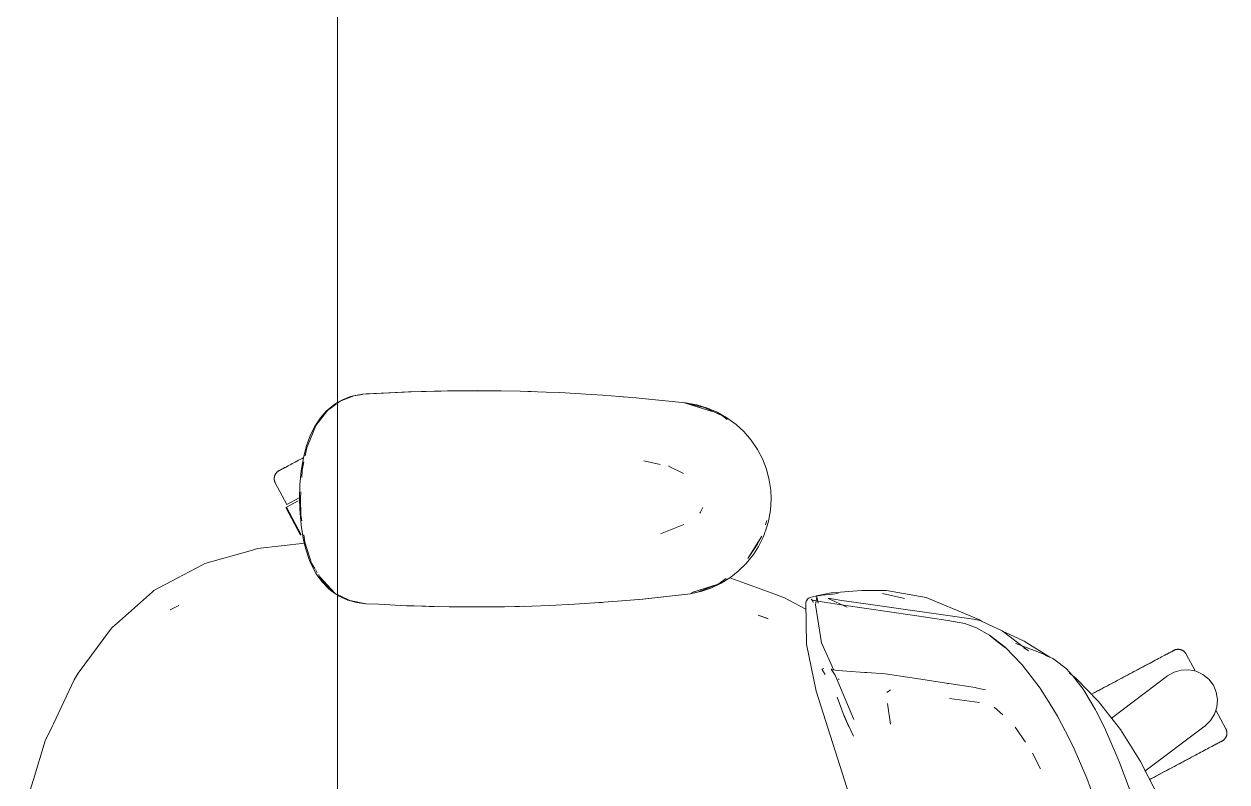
# Model space of a CAD drawing. Header units: millimetres. Extents: x 155927 to 326028, y -36033 to 97293.
# Drawn here: x 202085 to 202624, y 30883 to 31223 of the extents above; entities that cross this region are included whole.
import ezdxf

# ---------------------------------------------------------------- set-up
doc = ezdxf.new("R2010")
doc.units = ezdxf.units.MM
doc.header["$MEASUREMENT"] = 0
doc.layers.add('G-IMPT', color=8, linetype='CONTINUOUS', lineweight=9)
doc.layers.add('I-FURN', color=8, linetype='CONTINUOUS', lineweight=9)

msp = doc.modelspace()

# ---------------------------------------------------------------- linework, layer by layer
at = {"layer": 'G-IMPT'}
for p, q in [((202232.84, 31055.98), (202226.64, 31053.57)), ((202227.67, 31054.24), (202231.31, 31055.64)), ((202232.66, 31056), (202231.31, 31055.64)), ((202232.66, 31056), (202235.05, 31056.45)), ((202232.84, 31055.98), (202236.68, 31056.57)), ((202236.7, 31056.7), (202235.05, 31056.45)), ((202258.48, 31057.79), (202236.7, 31056.7)), ((202257.28, 31057.75), (202236.7, 31056.7)), ((202236.7, 31056.7), (202238.31, 31056.81)), ((202258.48, 31057.79), (202238.31, 31056.81)), ((202278.67, 31058.25), (202257.28, 31057.75)), ((202268.84, 31058.09), (202257.28, 31057.75)), ((202257.28, 31057.75), (202258.48, 31057.79)), ((202278.67, 31058.25), (202258.48, 31057.79)), ((202268.84, 31058.09), (202288.06, 31058.3)), ((202278.67, 31058.25), (202268.84, 31058.09)), ((202298.86, 31058.21), (202268.84, 31058.09)), ((202276.63, 31058.23), (202274.72, 31058.16)), ((202278.67, 31058.21), (202276.63, 31058.23)), ((202298.86, 31058.21), (202278.67, 31058.25)), ((202298.86, 31058.21), (202288.06, 31058.3)), ((202298.86, 31058.21), (202307.27, 31058.04)), ((202319.03, 31057.65), (202307.27, 31058.04)), ((202312.21, 31057.9), (202310.72, 31057.92)), ((202314.15, 31057.79), (202312.21, 31057.9)), ((202319.03, 31057.65), (202325.06, 31057.4)), ((202339.2, 31056.59), (202325.06, 31057.4)), ((202344.28, 31056.26), (202339.2, 31056.59)), ((202344.28, 31056.26), (202359.34, 31055.02)), ((202352.47, 31055.61), (202354.14, 31055.44)), ((202224.24, 31052.29), (202220.5, 31049.21)), ((202224.89, 31052.27), (202221.02, 31049.41)), ((202225.43, 31052.97), (202224.24, 31052.29)), ((202227.67, 31054.24), (202225.43, 31052.97)), ((202226.64, 31053.57), (202225.43, 31052.68)), ((202359.34, 31055.02), (202363.47, 31054.67)), ((202363.47, 31054.67), (202381.4, 31052.76)), ((202380.88, 31052.76), (202393.35, 31048.93)), ((202380.88, 31052.76), (202384.2, 31051.85)), ((202381.4, 31052.76), (202386.44, 31051.87)), ((202389.85, 31050.72), (202381.45, 31052.64)), ((202393.35, 31048.93), (202384.2, 31051.85)), ((202391.3, 31050.4), (202386.44, 31051.87)), ((202389.85, 31050.72), (202397.92, 31046.98)), ((202395.54, 31048.59), (202391.3, 31050.4)), ((202215.18, 31042.12), (202217.83, 31046.17)), ((202221.02, 31049.41), (202215.8, 31042.62)), ((202217.83, 31046.17), (202220.5, 31049.21)), ((202395.54, 31048.59), (202399.98, 31046.08)), ((202400.03, 31045.39), (202397.92, 31046.98)), ((202404.07, 31043.08), (202399.98, 31046.08)), ((202215.18, 31042.12), (202213.19, 31038.05)), ((202215.8, 31042.62), (202213.96, 31038.22)), ((202404.07, 31043.08), (202407.5, 31039.92)), ((202410.83, 31036.08), (202407.5, 31039.92)), ((202211.61, 31033.71), (202213.19, 31038.05)), ((202211.63, 31032.6), (202213.96, 31038.22)), ((202413.66, 31031.92), (202410.83, 31036.08)), ((202211.61, 31033.71), (202210.18, 31028.23)), ((202211.63, 31032.6), (202210.92, 31029.14)), ((202413.66, 31031.92), (202415.85, 31027.75)), ((202209.18, 31022.3), (202210.18, 31028.23)), ((202210.36, 31026.39), (202209.59, 31022.64)), ((202362.68, 31026.8), (202370.12, 31025.22)), ((202380.51, 31021.19), (202373.73, 31024.46)), ((202374.01, 31024.38), (202373.73, 31024.46)), ((202415.85, 31027.75), (202417.68, 31023.04)), ((202209.18, 31022.3), (202208.61, 31016.15)), ((202209.59, 31022.64), (202209.4, 31019.43)), ((202418.94, 31018.17), (202417.68, 31023.04)), ((202418.94, 31018.17), (202419.59, 31013.66)), ((202208.43, 31009.81), (202208.61, 31016.15)), ((202209, 31012.92), (202208.81, 31009.81)), ((202419.76, 31009.81), (202419.59, 31013.66)), ((202208.52, 31005.31), (202208.43, 31009.81)), ((202209.04, 31002.65), (202208.81, 31009.81)), ((202419.76, 31009.81), (202419.47, 31004.77)), ((202208.52, 31005.31), (202209.1, 30997.99)), ((202209.04, 31002.65), (202209.43, 30999.87)), ((202388.13, 31003.76), (202387.84, 31003.31)), ((202389.15, 31005.99), (202388.13, 31003.76)), ((202419.47, 31004.77), (202418.59, 30999.82)), ((202210.21, 30991.23), (202209.1, 30997.99)), ((202370.18, 30994.09), (202380.61, 30998.24)), ((202416.31, 30992.92), (202418.02, 30997.7)), ((202417.22, 30998.13), (202417.84, 31000.16)), ((202418.59, 30999.82), (202418.02, 30997.7)), ((202211.19, 30987.3), (202210.21, 30991.23)), ((202210.3, 30993.68), (202210.76, 30990.39)), ((202415.66, 30993.02), (202409.34, 30983.07)), ((202415.66, 30993.02), (202413.5, 30989.34)), ((202416.31, 30992.92), (202414.07, 30988.41)), ((202187.34, 30986.83), (202166, 30980.83)), ((202187.34, 30986.83), (202189.6, 30987.47)), ((202210.88, 30989.88), (202189.6, 30987.47)), ((202210.76, 30990.39), (202213.79, 30981)), ((202211.19, 30987.3), (202212.93, 30982.22)), ((202413.5, 30989.34), (202409.34, 30983.07)), ((202414.07, 30988.41), (202411.8, 30984.87)), ((202164.89, 30980.23), (202153.65, 30974.22)), ((202166, 30980.83), (202164.89, 30980.23)), ((202212.93, 30982.22), (202215.14, 30977.58)), ((202213.79, 30981), (202215.26, 30978.54)), ((202408.61, 30980.89), (202405.01, 30977.34)), ((202408.61, 30980.89), (202411.8, 30984.87)), ((202215.14, 30977.58), (202215.94, 30976.21)), ((202215.54, 30978.08), (202216.4, 30976.64)), ((202218.39, 30972.75), (202215.94, 30976.21)), ((202216.87, 30975.85), (202218.76, 30972.69)), ((202217.56, 30974.78), (202224.47, 30967.39)), ((202217.56, 30974.78), (202218.38, 30973.84)), ((202397.38, 30971.99), (202401.7, 30974.72)), ((202405.01, 30977.34), (202401.7, 30974.72)), ((202153.65, 30974.22), (202143.21, 30968.64)), ((202221.25, 30969.7), (202218.39, 30972.75)), ((202218.7, 30973.48), (202222.05, 30969.62)), ((202218.76, 30972.69), (202224.47, 30967.39)), ((202221.25, 30969.7), (202222.57, 30968.57)), ((202224.47, 30967.39), (202222.05, 30969.62)), ((202396.05, 30971.6), (202384.2, 30967.78)), ((202393.35, 30970.69), (202384.2, 30967.78)), ((202386.83, 30967.99), (202396.05, 30971.6)), ((202392.8, 30969.8), (202388.66, 30968.35)), ((202397.38, 30971.99), (202392.8, 30969.8)), ((202396.05, 30971.6), (202393.35, 30970.69)), ((202396.05, 30971.6), (202399.63, 30974.02)), ((202401.7, 30974.27), (202419.75, 30967.66)), ((202127.76, 30955.03), (202142.55, 30968.05)), ((202142.55, 30968.05), (202143.21, 30968.64)), ((202225.43, 30966.61), (202222.57, 30968.57)), ((202226.7, 30966.29), (202225.43, 30966.91)), ((202225.79, 30966.37), (202230.12, 30964.38)), ((202226.7, 30966.29), (202230.96, 30964.18)), ((202234.07, 30963.31), (202230.12, 30964.38)), ((202230.96, 30964.18), (202238.31, 30962.81)), ((202340.58, 30963.13), (202350.87, 30963.86)), ((202362.26, 30964.84), (202350.87, 30963.86)), ((202383.7, 30967.2), (202360.75, 30964.74)), ((202360.75, 30964.74), (202380.88, 30966.86)), ((202383.7, 30967.2), (202362.26, 30964.84)), ((202383.7, 30967.2), (202380.88, 30966.86)), ((202383.7, 30967.2), (202388.66, 30968.35)), ((202383.78, 30967.41), (202386.83, 30967.99)), ((202419.75, 30967.66), (202425.72, 30965.47)), ((202427.48, 30964.54), (202425.72, 30965.47)), ((202435.38, 30960.4), (202427.48, 30964.54)), ((202435.31, 30963.59), (202435.92, 30964.62)), ((202435.79, 30964), (202435.92, 30964.62)), ((202435.79, 30964), (202435.9, 30964.55)), ((202435.92, 30964.62), (202435.9, 30964.55)), ((202436.3, 30965.12), (202435.92, 30964.62)), ((202436.83, 30965.44), (202436.3, 30965.12)), ((202436.83, 30965.44), (202438.7, 30965.99)), ((202438.19, 30964.4), (202437.68, 30964.79)), ((202438.78, 30964.23), (202437.68, 30964.79)), ((202438.78, 30964.23), (202438.16, 30964.4)), ((202438.16, 30964.4), (202444.43, 30963.29)), ((202438.19, 30964.4), (202438.51, 30963.86)), ((202438.59, 30963.36), (202438.51, 30963.86)), ((202441.97, 30966.53), (202438.7, 30965.99)), ((202440.3, 30965.93), (202439.61, 30962.35)), ((202442.39, 30966.78), (202440.06, 30966.34)), ((202440.79, 30963.06), (202440.06, 30966.34)), ((202440.79, 30963.06), (202440.3, 30965.93)), ((202441.97, 30966.53), (202442.59, 30966.6)), ((202446.64, 30967.6), (202442.39, 30966.78)), ((202442.59, 30966.6), (202447.28, 30967.12)), ((202445.4, 30965.2), (202453.8, 30961.21)), ((202445.4, 30965.2), (202446.26, 30965.06)), ((202451.29, 30964.23), (202446.26, 30965.06)), ((202447.11, 30967.64), (202446.64, 30967.6)), ((202447.11, 30967.64), (202456.43, 30968.44)), ((202447.28, 30967.12), (202449.87, 30967.33)), ((202451.29, 30964.23), (202452.58, 30964.01)), ((202463.25, 30962.57), (202452.58, 30964.01)), ((202456.43, 30968.44), (202460.39, 30968.78)), ((202464.56, 30968.78), (202460.39, 30968.78)), ((202471.52, 30968.76), (202464.56, 30968.78)), ((202469.66, 30967.35), (202478.97, 30965.3)), ((202471.52, 30968.76), (202489.22, 30965.52)), ((202478.97, 30965.3), (202479.54, 30965.15)), ((202489.22, 30965.52), (202493.08, 30963.92)), ((202496.45, 30962.53), (202493.08, 30963.92)), ((202150.51, 30960.02), (202154.4, 30961.98)), ((202150.51, 30960.02), (202152.81, 30961.2)), ((202152.81, 30961.2), (202154.4, 30961.98)), ((202238.08, 30962.81), (202234.07, 30963.31)), ((202243.75, 30962.53), (202238.08, 30962.81)), ((202243.75, 30962.53), (202256.31, 30961.91)), ((202259.85, 30961.79), (202256.31, 30961.91)), ((202275.52, 30961.41), (202259.85, 30961.79)), ((202263.25, 30961.73), (202266.58, 30961.59)), ((202268.8, 30961.59), (202266.58, 30961.59)), ((202275.52, 30961.41), (202280.03, 30961.36)), ((202280.03, 30961.36), (202294.75, 30961.37)), ((202300.22, 30961.44), (202294.75, 30961.37)), ((202300.22, 30961.44), (202312.52, 30961.73)), ((202306.99, 30961.58), (202304.92, 30961.58)), ((202308.65, 30961.65), (202306.99, 30961.58)), ((202320.4, 30962.03), (202312.52, 30961.73)), ((202320.4, 30962.03), (202331.71, 30962.57)), ((202340.58, 30963.13), (202331.71, 30962.57)), ((202342.62, 30963.27), (202340.72, 30963.18)), ((202342.62, 30963.27), (202344.04, 30963.4)), ((202435.7, 30944.6), (202435.31, 30963.59)), ((202442.33, 30945.3), (202439.61, 30962.35)), ((202444.43, 30963.29), (202452.28, 30962.18)), ((202452.28, 30962.18), (202483.16, 30957.63)), ((202463.25, 30962.57), (202510.46, 30955.9)), ((202512.9, 30955.74), (202496.45, 30962.53)), ((202127.76, 30955.03), (202124.5, 30952.16)), ((202418.44, 30956.06), (202413.98, 30957.7)), ((202413.98, 30957.7), (202417.86, 30956.32)), ((202418.44, 30956.06), (202417.86, 30956.32)), ((202483.16, 30957.63), (202498.92, 30955.23)), ((202506.59, 30953.93), (202498.92, 30955.23)), ((202506.59, 30953.93), (202511.38, 30952.18)), ((202510.46, 30955.9), (202513.45, 30955.25)), ((202514.07, 30954.97), (202512.9, 30955.74)), ((202516.82, 30953.68), (202513.45, 30955.25)), ((202516.82, 30953.68), (202523.34, 30950.64)), ((202109.21, 30931.7), (202123.78, 30951.19)), ((202123.78, 30951.19), (202124.5, 30952.16)), ((202511.81, 30951.97), (202511.38, 30952.18)), ((202517.64, 30948.68), (202511.81, 30951.97)), ((202517.64, 30948.68), (202524.61, 30943.26)), ((202524.82, 30942.96), (202517.87, 30948.35)), ((202517.87, 30948.35), (202521.24, 30945.76)), ((202535.05, 30941.7), (202523.34, 30950.64)), ((202524.53, 30949.97), (202533.16, 30945.99)), ((202435.7, 30944.6), (202439.89, 30923.65)), ((202442.33, 30945.3), (202447.94, 30932.95)), ((202524.82, 30942.96), (202521.24, 30945.76)), ((202532.34, 30935.36), (202524.61, 30943.26)), ((202529.39, 30944.94), (202541.3, 30940.43)), ((202535.05, 30941.7), (202533.01, 30942.86)), ((202533.16, 30945.99), (202544.6, 30938.87)), ((202543.52, 30939.35), (202541.3, 30940.43)), ((202545.96, 30938.18), (202543.52, 30939.35)), ((202547.1, 30937.56), (202545.96, 30938.18)), ((202547.1, 30937.56), (202551.96, 30933.7)), ((202109.21, 30931.7), (202108.75, 30930.92)), ((202442.47, 30933.48), (202442.53, 30933.5)), ((202442.47, 30933.48), (202444.06, 30931.01)), ((202443.41, 30933.77), (202442.53, 30933.5)), ((202444.06, 30931.01), (202442.53, 30933.5)), ((202442.53, 30933.5), (202444.02, 30931.03)), ((202447.4, 30933.18), (202446.68, 30933.47)), ((202446.68, 30933.47), (202448.44, 30930.8)), ((202447.4, 30933.18), (202447.41, 30933.18)), ((202449.79, 30932.88), (202447.41, 30933.18)), ((202449.79, 30932.88), (202449.87, 30932.88)), ((202453.75, 30932.58), (202449.87, 30932.88)), ((202461.61, 30932.02), (202453.75, 30932.58)), ((202462.59, 30931.95), (202461.61, 30932.02)), ((202470.83, 30931.33), (202462.59, 30931.95)), ((202532.34, 30935.36), (202540.36, 30924.92)), ((202551.96, 30933.7), (202554.86, 30930.68)), ((202556.53, 30929.26), (202553.35, 30931.85)), ((202107.38, 30928.64), (202098.12, 30909)), ((202107.38, 30928.64), (202107.81, 30929.35)), ((202108.75, 30930.92), (202107.81, 30929.35)), ((202448.44, 30930.8), (202456.87, 30910.82)), ((202449.89, 30929.08), (202450.32, 30928.81)), ((202470.83, 30931.33), (202470.91, 30931.32)), ((202484.98, 30929.29), (202470.91, 30931.32)), ((202484.98, 30929.29), (202498.34, 30927.17)), ((202498.34, 30927.17), (202498.85, 30927.09)), ((202499.46, 30927), (202498.85, 30927.09)), ((202499.46, 30927), (202511.18, 30925.2)), ((202554.86, 30930.68), (202559.57, 30924.55)), ((202556.53, 30929.26), (202566.48, 30918.96)), ((202455.88, 30873.41), (202439.89, 30923.65)), ((202452.57, 30912.46), (202449.32, 30920.93)), ((202471.57, 30922.94), (202473.21, 30924.22)), ((202511.18, 30925.2), (202511.65, 30925.12)), ((202513.63, 30924.7), (202511.65, 30925.12)), ((202515.8, 30924.24), (202513.63, 30924.7)), ((202540.53, 30924.67), (202540.36, 30924.92)), ((202544.41, 30918.57), (202540.53, 30924.67)), ((202559.57, 30924.55), (202560.43, 30923.26)), ((202565.17, 30915.26), (202560.43, 30923.26)), ((202471.93, 30917.99), (202473.33, 30908.83)), ((202471.93, 30917.99), (202471.97, 30917.64)), ((202499.76, 30920.32), (202513.12, 30918.54)), ((202513.12, 30918.54), (202512.64, 30918.68)), ((202523.61, 30913.04), (202519.71, 30916.38)), ((202544.41, 30918.57), (202548.18, 30912.34)), ((202576.29, 30906.36), (202566.48, 30918.96)), ((202454.59, 30907.56), (202452.57, 30912.67)), ((202452.57, 30912.67), (202454.6, 30907.55)), ((202452.57, 30912.46), (202454.59, 30907.56)), ((202453.6, 30910.08), (202456.64, 30903.37)), ((202551.75, 30905.55), (202548.18, 30912.34)), ((202565.47, 30914.66), (202565.17, 30915.26)), ((202565.47, 30914.66), (202569.47, 30906.65)), ((202094.5, 30901.32), (202097.69, 30908.08)), ((202098.12, 30909), (202097.69, 30908.08)), ((202529.89, 30906.41), (202529.14, 30907.51)), ((202529.89, 30906.41), (202533.38, 30901.27)), ((202551.75, 30905.55), (202555.14, 30898.82)), ((202569.69, 30906.21), (202569.47, 30906.65)), ((202569.69, 30906.21), (202574.47, 30895.25)), ((202585.26, 30892.07), (202576.29, 30906.36)), ((202094.5, 30901.32), (202089.17, 30884.04)), ((202533.38, 30901.27), (202533.78, 30900.7)), ((202536.91, 30895.8), (202540.46, 30888.83)), ((202561.32, 30884.6), (202555.14, 30898.82)), ((202574.47, 30895.25), (202575.95, 30891.57)), ((202581.55, 30876.5), (202575.95, 30891.57)), ((202592.36, 30878.29), (202585.26, 30892.07)), ((202089.17, 30884.04), (202084.98, 30870.44)), ((202566.78, 30869.72), (202561.32, 30884.6))]:
    msp.add_line(p, q, dxfattribs=at)
at = {"layer": 'I-FURN'}
for p, q in [((202225.43, 30007.61), (202225.43, 31407.61)), ((202225.43, 31407.61), (202225.43, 30007.61)), ((202200.68, 31023.18), (202200.36, 31023.02)), ((202200.51, 31023.09), (202200.84, 31023.27)), ((202201.04, 31023.37), (202200.68, 31023.18)), ((202200.84, 31023.27), (202201.21, 31023.47)), ((202201.43, 31023.58), (202201.04, 31023.37)), ((202201.21, 31023.47), (202201.62, 31023.69)), ((202201.86, 31023.81), (202201.43, 31023.58)), ((202201.62, 31023.69), (202202.07, 31023.92)), ((202202.33, 31024.06), (202201.86, 31023.81)), ((202202.07, 31023.92), (202202.55, 31024.18)), ((202202.83, 31024.33), (202202.33, 31024.06)), ((202202.55, 31024.18), (202203.07, 31024.45)), ((202203.36, 31024.61), (202202.83, 31024.33)), ((202203.07, 31024.45), (202203.62, 31024.75)), ((202203.93, 31024.91), (202203.36, 31024.61)), ((202203.62, 31024.75), (202204.2, 31025.06)), ((202204.53, 31025.23), (202203.93, 31024.91)), ((202205.17, 31025.57), (202204.53, 31025.23)), ((202205.83, 31025.92), (202205.17, 31025.57)), ((202206.52, 31026.29), (202205.83, 31025.92)), ((202207.25, 31026.68), (202206.52, 31026.29)), ((202208, 31027.07), (202207.25, 31026.68)), ((202208.77, 31027.49), (202208, 31027.07)), ((202209.57, 31027.91), (202208.77, 31027.49)), ((202210.4, 31028.35), (202209.57, 31027.91)), ((202197.09, 31018.98), (202197.1, 31019.14)), ((202197.09, 31018.82), (202197.09, 31018.98)), ((202197.1, 31018.66), (202197.09, 31018.82)), ((202197.1, 31019.14), (202197.12, 31019.3)), ((202197.11, 31018.5), (202197.1, 31018.66)), ((202197.12, 31018.34), (202197.11, 31018.5)), ((202197.12, 31019.3), (202197.14, 31019.46)), ((202197.15, 31018.18), (202197.12, 31018.34)), ((202197.14, 31019.46), (202197.16, 31019.62)), ((202197.18, 31018.02), (202197.15, 31018.18)), ((202197.16, 31019.62), (202197.2, 31019.78)), ((202197.21, 31017.86), (202197.18, 31018.02)), ((202197.2, 31019.78), (202197.24, 31019.93)), ((202197.26, 31017.71), (202197.21, 31017.86)), ((202197.24, 31019.93), (202197.28, 31020.09)), ((202197.28, 31020.09), (202197.34, 31020.24)), ((202197.34, 31020.24), (202197.4, 31020.39)), ((202197.4, 31020.39), (202197.46, 31020.54)), ((202197.46, 31020.54), (202197.53, 31020.68)), ((202197.53, 31020.68), (202197.61, 31020.83)), ((202197.61, 31020.83), (202197.69, 31020.96)), ((202197.69, 31020.96), (202197.78, 31021.1)), ((202197.78, 31021.1), (202197.87, 31021.23)), ((202197.87, 31021.23), (202197.97, 31021.36)), ((202197.97, 31021.36), (202198.07, 31021.48)), ((202198.07, 31021.48), (202198.18, 31021.6)), ((202198.18, 31021.6), (202198.29, 31021.72)), ((202198.29, 31021.72), (202198.41, 31021.83)), ((202198.41, 31021.83), (202198.53, 31021.94)), ((202198.53, 31021.94), (202198.65, 31022.04)), ((202198.65, 31022.04), (202198.78, 31022.14)), ((202198.78, 31022.14), (202198.91, 31022.23)), ((202198.91, 31022.23), (202199.05, 31022.31)), ((202199.05, 31022.31), (202199.19, 31022.39)), ((202199.19, 31022.39), (202199.23, 31022.41)), ((202199.28, 31022.44), (202199.23, 31022.42)), ((202199.23, 31022.41), (202199.25, 31022.42)), ((202199.23, 31022.42), (202199.23, 31022.41)), ((202199.25, 31022.42), (202199.31, 31022.46)), ((202199.36, 31022.48), (202199.28, 31022.44)), ((202199.31, 31022.46), (202199.41, 31022.51)), ((202199.48, 31022.55), (202199.36, 31022.48)), ((202199.41, 31022.51), (202199.55, 31022.58)), ((202199.64, 31022.63), (202199.48, 31022.55)), ((202199.55, 31022.58), (202199.73, 31022.68)), ((202199.84, 31022.74), (202199.64, 31022.63)), ((202199.73, 31022.68), (202199.95, 31022.8)), ((202200.08, 31022.87), (202199.84, 31022.74)), ((202199.95, 31022.8), (202200.21, 31022.93)), ((202200.36, 31023.02), (202200.08, 31022.87)), ((202200.21, 31022.93), (202200.51, 31023.09)), ((202197.31, 31017.55), (202197.26, 31017.71)), ((202197.36, 31017.4), (202197.31, 31017.55)), ((202197.42, 31017.25), (202197.36, 31017.4)), ((202197.49, 31017.11), (202197.42, 31017.25)), ((202197.56, 31016.96), (202197.49, 31017.11)), ((202197.56, 31016.96), (202202.71, 31007.28)), ((202202.53, 31006.05), (202207.82, 31008.86)), ((202202.71, 31007.28), (202208.34, 31010.27)), ((202202.36, 31005.95), (202208.93, 30993.59)), ((202209.1, 30993.68), (202202.53, 31006.05)), ((202209.2, 30993.73), (202209.1, 30993.68)), ((202601.21, 30942.24), (202601.37, 30942.28)), ((202601.37, 30942.28), (202601.53, 30942.31)), ((202601.53, 30942.31), (202601.68, 30942.33)), ((202601.68, 30942.33), (202601.85, 30942.35)), ((202601.85, 30942.35), (202602.01, 30942.36)), ((202602.01, 30942.36), (202602.17, 30942.36)), ((202602.17, 30942.36), (202602.33, 30942.36)), ((202602.33, 30942.36), (202602.49, 30942.35)), ((202602.49, 30942.35), (202602.65, 30942.34)), ((202602.65, 30942.34), (202602.81, 30942.32)), ((202602.81, 30942.32), (202602.97, 30942.29)), ((202602.97, 30942.29), (202603.13, 30942.26)), ((202591.19, 30937.04), (202590.4, 30936.62)), ((202591.95, 30937.45), (202591.19, 30937.04)), ((202592.69, 30937.84), (202591.95, 30937.45)), ((202593.39, 30938.21), (202592.69, 30937.84)), ((202594.07, 30938.57), (202593.39, 30938.21)), ((202594.72, 30938.92), (202594.07, 30938.57)), ((202595.34, 30939.25), (202594.72, 30938.92)), ((202595.92, 30939.56), (202595.34, 30939.25)), ((202595.61, 30939.39), (202596.18, 30939.69)), ((202596.47, 30939.85), (202595.92, 30939.56)), ((202596.18, 30939.69), (202596.71, 30939.98)), ((202596.99, 30940.12), (202596.47, 30939.85)), ((202596.71, 30939.98), (202597.21, 30940.25)), ((202597.47, 30940.38), (202596.99, 30940.12)), ((202597.21, 30940.25), (202597.68, 30940.49)), ((202597.92, 30940.62), (202597.47, 30940.38)), ((202597.68, 30940.49), (202598.11, 30940.72)), ((202598.33, 30940.84), (202597.92, 30940.62)), ((202598.11, 30940.72), (202598.5, 30940.93)), ((202598.7, 30941.03), (202598.33, 30940.84)), ((202598.5, 30940.93), (202598.86, 30941.12)), ((202599.03, 30941.21), (202598.7, 30941.03)), ((202598.86, 30941.12), (202599.18, 30941.29)), ((202599.33, 30941.37), (202599.03, 30941.21)), ((202599.18, 30941.29), (202599.45, 30941.44)), ((202599.59, 30941.51), (202599.33, 30941.37)), ((202599.45, 30941.44), (202599.7, 30941.56)), ((202599.81, 30941.63), (202599.59, 30941.51)), ((202599.7, 30941.56), (202599.9, 30941.67)), ((202599.99, 30941.72), (202599.81, 30941.63)), ((202599.9, 30941.67), (202600.06, 30941.76)), ((202600.13, 30941.8), (202599.99, 30941.72)), ((202600.06, 30941.76), (202600.18, 30941.82)), ((202600.23, 30941.85), (202600.13, 30941.8)), ((202600.18, 30941.82), (202600.26, 30941.87)), ((202600.29, 30941.88), (202600.23, 30941.85)), ((202600.26, 30941.87), (202600.3, 30941.89)), ((202600.31, 30941.89), (202600.29, 30941.88)), ((202600.3, 30941.89), (202600.31, 30941.89)), ((202600.31, 30941.89), (202600.45, 30941.96)), ((202600.45, 30941.96), (202600.6, 30942.03)), ((202600.6, 30942.03), (202600.75, 30942.09)), ((202600.75, 30942.09), (202600.9, 30942.15)), ((202600.9, 30942.15), (202601.05, 30942.2)), ((202601.05, 30942.2), (202601.21, 30942.24)), ((202603.13, 30942.26), (202603.28, 30942.22)), ((202603.28, 30942.22), (202603.44, 30942.17)), ((202603.44, 30942.17), (202603.59, 30942.12)), ((202603.59, 30942.12), (202603.74, 30942.06)), ((202603.74, 30942.06), (202603.89, 30941.99)), ((202603.89, 30941.99), (202604.03, 30941.92)), ((202604.03, 30941.92), (202604.17, 30941.85)), ((202604.17, 30941.85), (202604.31, 30941.77)), ((202604.31, 30941.77), (202604.45, 30941.68)), ((202604.45, 30941.68), (202604.58, 30941.59)), ((202604.58, 30941.59), (202604.71, 30941.49)), ((202604.71, 30941.49), (202604.83, 30941.39)), ((202604.83, 30941.39), (202604.95, 30941.28)), ((202604.95, 30941.28), (202605.07, 30941.17)), ((202605.07, 30941.17), (202605.18, 30941.05)), ((202605.18, 30941.05), (202605.29, 30940.93)), ((202605.29, 30940.93), (202605.39, 30940.8)), ((202605.39, 30940.8), (202605.48, 30940.67)), ((202605.48, 30940.67), (202605.57, 30940.54)), ((202605.57, 30940.54), (202605.66, 30940.4)), ((202605.66, 30940.4), (202605.74, 30940.26)), ((202605.74, 30940.26), (202605.76, 30940.23)), ((202609.79, 30932.64), (202605.76, 30940.23)), ((202579.9, 30931.04), (202580.88, 30931.56)), ((202581.41, 30931.84), (202580.43, 30931.32)), ((202580.88, 30931.56), (202581.86, 30932.08)), ((202582.38, 30932.36), (202581.41, 30931.84)), ((202581.86, 30932.08), (202582.82, 30932.59)), ((202583.34, 30932.87), (202582.38, 30932.36)), ((202582.82, 30932.59), (202583.77, 30933.1)), ((202584.28, 30933.37), (202583.34, 30932.87)), ((202583.77, 30933.1), (202584.71, 30933.6)), ((202585.21, 30933.86), (202584.28, 30933.37)), ((202584.71, 30933.6), (202585.63, 30934.09)), ((202586.12, 30934.35), (202585.21, 30933.86)), ((202585.63, 30934.09), (202586.54, 30934.57)), ((202587.02, 30934.83), (202586.12, 30934.35)), ((202586.54, 30934.57), (202587.43, 30935.04)), ((202587.9, 30935.29), (202587.02, 30934.83)), ((202587.43, 30935.04), (202588.29, 30935.5)), ((202588.75, 30935.75), (202587.9, 30935.29)), ((202588.29, 30935.5), (202589.14, 30935.95)), ((202589.59, 30936.19), (202588.75, 30935.75)), ((202590.4, 30936.62), (202589.59, 30936.19)), ((202597.42, 30930.45), (202600.33, 30932.14)), ((202600.33, 30932.14), (202603.57, 30933.08)), ((202603.57, 30933.08), (202606.94, 30933.22)), ((202606.94, 30933.22), (202610.25, 30932.55)), ((202610.25, 30932.55), (202613.3, 30931.11)), ((202569.91, 30925.73), (202570.9, 30926.25)), ((202571.44, 30926.54), (202570.45, 30926.01)), ((202570.9, 30926.25), (202571.89, 30926.78)), ((202572.43, 30927.07), (202571.44, 30926.54)), ((202571.89, 30926.78), (202572.89, 30927.31)), ((202572.1, 30911.37), (202597.42, 30930.45)), ((202573.43, 30927.6), (202572.43, 30927.07)), ((202572.89, 30927.31), (202573.9, 30927.85)), ((202574.44, 30928.14), (202573.43, 30927.6)), ((202573.9, 30927.85), (202574.9, 30928.38)), ((202575.44, 30928.67), (202574.44, 30928.14)), ((202574.9, 30928.38), (202575.91, 30928.92)), ((202576.45, 30929.2), (202575.44, 30928.67)), ((202575.91, 30928.92), (202576.91, 30929.45)), ((202577.45, 30929.74), (202576.45, 30929.2)), ((202576.91, 30929.45), (202577.91, 30929.98)), ((202578.45, 30930.27), (202577.45, 30929.74)), ((202577.91, 30929.98), (202578.91, 30930.51)), ((202579.45, 30930.8), (202578.45, 30930.27)), ((202578.91, 30930.51), (202579.9, 30931.04)), ((202580.43, 30931.32), (202579.45, 30930.8)), ((202613.3, 30931.11), (202615.92, 30928.98)), ((202615.92, 30928.98), (202617.95, 30926.28)), ((202617.95, 30926.28), (202619.27, 30923.18)), ((202564.71, 30922.96), (202563.81, 30922.48)), ((202564.22, 30922.7), (202565.13, 30923.19)), ((202565.63, 30923.45), (202564.71, 30922.96)), ((202565.13, 30923.19), (202566.06, 30923.68)), ((202566.57, 30923.95), (202565.63, 30923.45)), ((202566.06, 30923.68), (202567.01, 30924.18)), ((202567.52, 30924.46), (202566.57, 30923.95)), ((202567.01, 30924.18), (202567.97, 30924.69)), ((202568.49, 30924.97), (202567.52, 30924.46)), ((202567.97, 30924.69), (202568.93, 30925.21)), ((202569.46, 30925.49), (202568.49, 30924.97)), ((202568.93, 30925.21), (202569.91, 30925.73)), ((202570.45, 30926.01), (202569.46, 30925.49)), ((202619.27, 30923.18), (202619.82, 30919.85)), ((202619.55, 30916.49), (202618.49, 30913.29)), ((202619.82, 30919.85), (202619.55, 30916.49)), ((202616.69, 30910.44), (202614.26, 30908.1)), ((202618.49, 30913.29), (202616.69, 30910.44)), ((202623.57, 30906.73), (202619.1, 30915.14)), ((202614.26, 30908.1), (202587.19, 30887.7)), ((202623.57, 30906.73), (202623.65, 30906.58)), ((202623.65, 30906.58), (202623.71, 30906.44)), ((202623.71, 30906.44), (202623.77, 30906.29)), ((202623.77, 30906.29), (202623.83, 30906.14)), ((202623.83, 30906.14), (202623.88, 30905.98)), ((202623.88, 30905.98), (202623.92, 30905.83)), ((202623.92, 30905.83), (202623.96, 30905.67)), ((202623.96, 30905.67), (202623.99, 30905.51)), ((202623.99, 30905.51), (202624.01, 30905.35)), ((202624.01, 30905.35), (202624.03, 30905.19)), ((202624.03, 30904.55), (202624.02, 30904.39)), ((202624.03, 30905.19), (202624.04, 30905.03)), ((202624.04, 30904.71), (202624.03, 30904.55)), ((202624.04, 30905.03), (202624.04, 30904.87)), ((202624.04, 30904.87), (202624.04, 30904.71)), ((202618.07, 30899.23), (202617.52, 30898.94)), ((202617.77, 30899.08), (202618.31, 30899.36)), ((202618.58, 30899.51), (202618.07, 30899.23)), ((202618.31, 30899.36), (202618.81, 30899.63)), ((202619.07, 30899.77), (202618.58, 30899.51)), ((202618.81, 30899.63), (202619.28, 30899.88)), ((202619.51, 30900), (202619.07, 30899.77)), ((202619.28, 30899.88), (202619.7, 30900.11)), ((202619.92, 30900.22), (202619.51, 30900)), ((202619.7, 30900.11), (202620.1, 30900.31)), ((202620.29, 30900.42), (202619.92, 30900.22)), ((202620.1, 30900.31), (202620.45, 30900.5)), ((202620.63, 30900.6), (202620.29, 30900.42)), ((202620.45, 30900.5), (202620.77, 30900.67)), ((202620.93, 30900.76), (202620.63, 30900.6)), ((202620.77, 30900.67), (202621.05, 30900.82)), ((202621.19, 30900.89), (202620.93, 30900.76)), ((202621.05, 30900.82), (202621.29, 30900.95)), ((202621.4, 30901.01), (202621.19, 30900.89)), ((202621.29, 30900.95), (202621.49, 30901.06)), ((202621.58, 30901.11), (202621.4, 30901.01)), ((202621.49, 30901.06), (202621.65, 30901.14)), ((202621.72, 30901.18), (202621.58, 30901.11)), ((202621.65, 30901.14), (202621.78, 30901.21)), ((202621.83, 30901.23), (202621.72, 30901.18)), ((202621.78, 30901.21), (202621.86, 30901.25)), ((202621.89, 30901.27), (202621.83, 30901.23)), ((202621.86, 30901.25), (202621.9, 30901.27)), ((202621.91, 30901.28), (202621.89, 30901.27)), ((202621.9, 30901.27), (202621.91, 30901.28)), ((202621.94, 30901.3), (202621.91, 30901.28)), ((202622.08, 30901.38), (202621.94, 30901.3)), ((202622.22, 30901.46), (202622.08, 30901.38)), ((202622.35, 30901.55), (202622.22, 30901.46)), ((202622.48, 30901.65), (202622.35, 30901.55)), ((202622.61, 30901.75), (202622.48, 30901.65)), ((202622.73, 30901.86), (202622.61, 30901.75)), ((202622.85, 30901.97), (202622.73, 30901.86)), ((202622.96, 30902.08), (202622.85, 30901.97)), ((202623.07, 30902.2), (202622.96, 30902.08)), ((202623.17, 30902.33), (202623.07, 30902.2)), ((202623.27, 30902.46), (202623.17, 30902.33)), ((202623.36, 30902.59), (202623.27, 30902.46)), ((202623.45, 30902.72), (202623.36, 30902.59)), ((202623.53, 30902.86), (202623.45, 30902.72)), ((202623.6, 30903), (202623.53, 30902.86)), ((202623.67, 30903.15), (202623.6, 30903)), ((202623.74, 30903.3), (202623.67, 30903.15)), ((202623.8, 30903.45), (202623.74, 30903.3)), ((202623.85, 30903.6), (202623.8, 30903.45)), ((202623.9, 30903.75), (202623.85, 30903.6)), ((202623.94, 30903.91), (202623.9, 30903.75)), ((202623.97, 30904.07), (202623.94, 30903.91)), ((202624, 30904.23), (202623.97, 30904.07)), ((202624.02, 30904.39), (202624, 30904.23)), ((202607.23, 30893.47), (202608.13, 30893.95)), ((202608.13, 30893.95), (202609.02, 30894.43)), ((202609.02, 30894.43), (202609.89, 30894.89)), ((202609.89, 30894.89), (202610.74, 30895.34)), ((202610.74, 30895.34), (202611.56, 30895.78)), ((202611.56, 30895.78), (202612.36, 30896.2)), ((202612.36, 30896.2), (202613.14, 30896.61)), ((202613.14, 30896.61), (202613.89, 30897.01)), ((202613.89, 30897.01), (202614.61, 30897.4)), ((202614.61, 30897.4), (202615.3, 30897.77)), ((202615.3, 30897.77), (202615.97, 30898.12)), ((202615.97, 30898.12), (202616.6, 30898.46)), ((202616.6, 30898.46), (202617.2, 30898.78)), ((202617.52, 30898.94), (202616.93, 30898.63)), ((202617.2, 30898.78), (202617.77, 30899.08)), ((202598.04, 30888.59), (202597.04, 30888.05)), ((202597.5, 30888.3), (202598.51, 30888.83)), ((202599.05, 30889.12), (202598.04, 30888.59)), ((202598.51, 30888.83), (202599.51, 30889.37)), ((202600.05, 30889.65), (202599.05, 30889.12)), ((202599.51, 30889.37), (202600.51, 30889.9)), ((202601.04, 30890.18), (202600.05, 30889.65)), ((202600.51, 30889.9), (202601.5, 30890.42)), ((202602.03, 30890.71), (202601.04, 30890.18)), ((202601.5, 30890.42), (202602.48, 30890.95)), ((202603.01, 30891.23), (202602.03, 30890.71)), ((202602.48, 30890.95), (202603.45, 30891.47)), ((202603.98, 30891.74), (202603.01, 30891.23)), ((202603.45, 30891.47), (202604.42, 30891.98)), ((202604.93, 30892.25), (202603.98, 30891.74)), ((202604.42, 30891.98), (202605.37, 30892.48)), ((202605.88, 30892.75), (202604.93, 30892.25)), ((202605.37, 30892.48), (202606.31, 30892.98)), ((202606.81, 30893.25), (202605.88, 30892.75)), ((202606.31, 30892.98), (202607.23, 30893.47)), ((202607.72, 30893.73), (202606.81, 30893.25)), ((202590.08, 30884.36), (202589.12, 30883.84)), ((202589.56, 30884.08), (202590.53, 30884.59)), ((202591.06, 30884.87), (202590.08, 30884.36)), ((202590.53, 30884.59), (202591.51, 30885.11)), ((202592.04, 30885.4), (202591.06, 30884.87)), ((202591.51, 30885.11), (202592.5, 30885.64)), ((202593.03, 30885.92), (202592.04, 30885.4)), ((202592.5, 30885.64), (202593.49, 30886.17)), ((202594.03, 30886.45), (202593.03, 30885.92)), ((202593.49, 30886.17), (202594.49, 30886.7)), ((202595.03, 30886.99), (202594.03, 30886.45)), ((202594.49, 30886.7), (202595.49, 30887.23)), ((202596.03, 30887.52), (202595.03, 30886.99)), ((202595.49, 30887.23), (202596.5, 30887.77)), ((202597.04, 30888.05), (202596.03, 30887.52)), ((202596.5, 30887.77), (202597.5, 30888.3))]:
    msp.add_line(p, q, dxfattribs=at)

doc.saveas('drawing.dxf')
